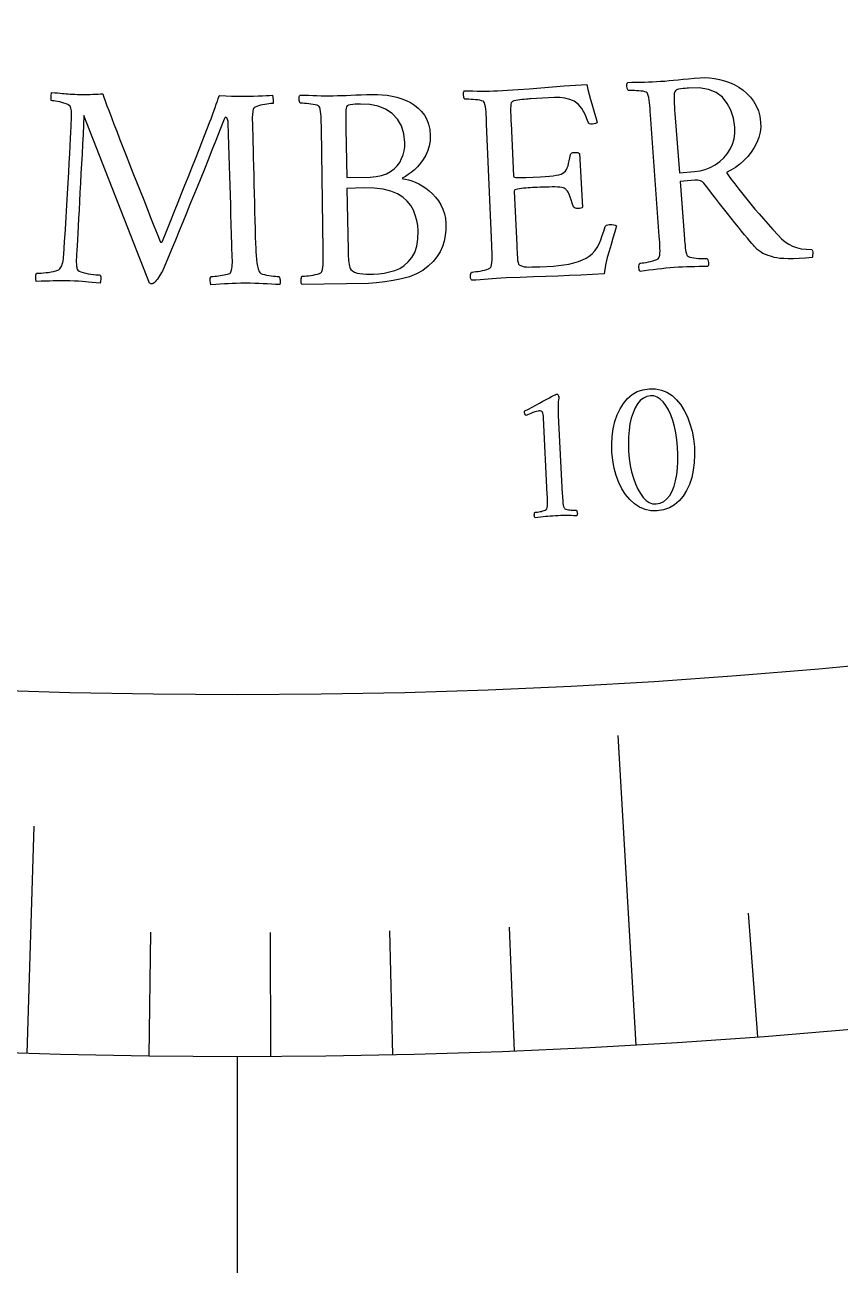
# Model space of a CAD drawing. Header units: millimetres. Extents: x -60 to 60, y -60 to 76.
# Drawn here: x -1.48 to 4.2, y -49.15 to -40.51 of the extents above; entities that cross this region are included whole.
import ezdxf

# ---------------------------------------------------------------- set-up
doc = ezdxf.new("R2010")
doc.units = ezdxf.units.MM
for name, color, linetype in [('CUT_OUTER', 1, 'Continuous'), ('ENGRAVE', 7, 'Continuous'), ('ENGRAVE_FINE', 8, 'Continuous'), ('TEXT', 5, 'Continuous')]:
    doc.layers.add(name, color=color, linetype=linetype)

msp = doc.modelspace()

# ---------------------------------------------------------------- linework, layer by layer
at = {"layer": 'CUT_OUTER'}
msp.add_arc((0, -0.0001), 59.9999, 176.771323, 2.429054, dxfattribs=at)
at = {"layer": 'ENGRAVE'}
for points in [[(2.7776, -47.6191), (2.6518, -45.4627)], [(-1.4632, -47.6776), (-1.4147, -46.0943)], [(0, -54.3), (0, -47.7)]]:
    msp.add_lwpolyline(points, dxfattribs=at)
for radius in [58.8, 58.8, 57.225, 54.3, 54.3, 51.99, 47.7, 47.7, 45.18]:
    msp.add_circle((0, 0), radius, dxfattribs=at)
at = {"layer": 'ENGRAVE_FINE'}
for points in [[(3.6241, -47.5621), (3.5585, -46.7006)], [(1.9302, -47.6609), (1.8952, -46.7976)], [(-0.6149, -47.696), (-0.6038, -46.8321)], [(0.2337, -47.6994), (0.2294, -46.8354)], [(1.0821, -47.6877), (1.0625, -46.8239)]]:
    msp.add_lwpolyline(points, dxfattribs=at)
at = {"layer": 'TEXT'}
for points in [[(1.8115, -40.9733), (1.8818, -40.9697), (1.9554, -40.9651), (2.0325, -40.9595), (2.113, -40.9527), (2.1947, -40.9458), (2.2754, -40.9394), (2.3552, -40.9338), (2.434, -40.9288), (2.4415, -40.9652), (2.4497, -41.0001), (2.4586, -41.0334), (2.4681, -41.0652), (2.4778, -41.0964), (2.4874, -41.1282), (2.4967, -41.1604), (2.5058, -41.1932), (2.5002, -41.198), (2.4928, -41.2016), (2.4836, -41.2041), (2.4725, -41.2054), (2.461, -41.2052), (2.4523, -41.203), (2.4466, -41.1989), (2.4437, -41.1929), (2.4229, -41.1395), (2.3996, -41.0972), (2.3737, -41.066), (2.3452, -41.0459), (2.3143, -41.0334), (2.2812, -41.0251), (2.2458, -41.021), (2.2082, -41.021), (2.0412, -41.0296), (2.034, -41.03), (2.0243, -41.0307), (2.0121, -41.0316), (1.9975, -41.0328), (1.9819, -41.0342), (1.9668, -41.036), (1.9522, -41.0382), (1.9381, -41.0407), (1.9258, -41.0437), (1.9165, -41.0473), (1.9102, -41.0516), (1.9069, -41.0564), (1.9048, -41.0675), (1.9033, -41.08), (1.9025, -41.094), (1.9024, -41.1095), (1.9027, -41.1259), (1.9032, -41.1425), (1.9038, -41.1594), (1.9045, -41.1766), (1.9048, -41.1833), (1.9051, -41.1892), (1.9053, -41.1945), (1.9055, -41.1989), (1.9226, -41.5684), (1.9244, -41.572), (1.9295, -41.5747), (1.9378, -41.5764), (1.9493, -41.5773), (1.9628, -41.5776), (1.9771, -41.5775), (1.9921, -41.5772), (2.0078, -41.5765), (2.1106, -41.5715), (2.1438, -41.5695), (2.1732, -41.5672), (2.1986, -41.5646), (2.2201, -41.5617), (2.2383, -41.558), (2.2537, -41.5533), (2.2665, -41.5473), (2.2765, -41.5403), (2.2846, -41.5319), (2.2916, -41.5217), (2.2975, -41.5098), (2.3023, -41.4961), (2.3066, -41.4804), (2.311, -41.4621), (2.3155, -41.4412), (2.3201, -41.4178), (2.3223, -41.4115), (2.3276, -41.4067), (2.3359, -41.4036), (2.3474, -41.402), (2.3586, -41.402), (2.3681, -41.4034), (2.376, -41.4061), (2.3821, -41.4102), (2.4036, -41.7835), (2.3987, -41.7874), (2.3918, -41.7903), (2.3828, -41.7924), (2.3716, -41.7935), (2.3606, -41.7932), (2.3517, -41.7911), (2.345, -41.787), (2.3405, -41.781), (2.3322, -41.755), (2.3248, -41.7328), (2.3183, -41.7145), (2.3126, -41.7001), (2.3076, -41.6887), (2.3029, -41.6793), (2.2985, -41.6719), (2.2946, -41.6665), (2.2906, -41.6624), (2.2863, -41.6586), (2.2816, -41.6552), (2.2766, -41.6523), (2.2697, -41.6489), (2.2595, -41.6463), (2.2462, -41.6446), (2.2295, -41.6436), (2.2109, -41.6432), (2.1913, -41.6431), (2.1709, -41.6433), (2.1496, -41.6437), (2.1282, -41.6444), (2.1075, -41.6451), (2.0873, -41.6459), (2.0678, -41.6469), (2.0543, -41.6476), (2.0399, -41.6485), (2.0246, -41.6496), (2.0084, -41.6508), (1.9923, -41.6522), (1.9774, -41.6538), (1.9636, -41.6556), (1.951, -41.6576), (1.9405, -41.66), (1.9331, -41.6632), (1.9287, -41.6672), (1.9274, -41.6719), (1.9449, -42.0495), (1.945, -42.0518), (1.9451, -42.0546), (1.9453, -42.0579), (1.9454, -42.0617), (1.9462, -42.0769), (1.9472, -42.0941), (1.9484, -42.1134), (1.9498, -42.1347), (1.9517, -42.1546), (1.9543, -42.1696), (1.9575, -42.1798), (1.9614, -42.185), (1.9725, -42.1909), (1.9847, -42.1954), (1.9979, -42.1984), (2.0123, -42.1999), (2.0293, -42.2005), (2.0505, -42.2004), (2.0759, -42.1997), (2.1055, -42.1984), (2.2016, -42.1935), (2.2372, -42.1908), (2.2724, -42.1862), (2.3073, -42.1799), (2.3419, -42.1717), (2.3744, -42.162), (2.4032, -42.151), (2.4284, -42.1386), (2.4498, -42.1249), (2.4711, -42.1078), (2.4896, -42.0877), (2.5054, -42.0646), (2.5184, -42.0384), (2.5299, -42.0102), (2.541, -41.9808), (2.5518, -41.9503), (2.5622, -41.9187), (2.5652, -41.9131), (2.5708, -41.909), (2.579, -41.9062), (2.5899, -41.9048), (2.6067, -41.9045), (2.6205, -41.9059), (2.6314, -41.909), (2.6394, -41.9139), (2.6274, -41.956), (2.6149, -41.9994), (2.6017, -42.0441), (2.588, -42.0902), (2.5754, -42.1351), (2.5654, -42.1765), (2.5581, -42.2145), (2.5536, -42.249), (2.4729, -42.2536), (2.3923, -42.2574), (2.312, -42.2606), (2.2319, -42.2632), (2.1494, -42.2657), (2.0618, -42.2688), (1.9691, -42.2724), (1.8712, -42.2766), (1.8373, -42.2783), (1.8052, -42.2802), (1.7749, -42.2825), (1.7464, -42.285), (1.7185, -42.2875), (1.6901, -42.2896), (1.6612, -42.2913), (1.6317, -42.2926), (1.628, -42.2879), (1.6254, -42.2817), (1.6239, -42.2739), (1.6235, -42.2645), (1.624, -42.2551), (1.6251, -42.2471), (1.627, -42.2407), (1.6296, -42.2358), (1.637, -42.2353), (1.6469, -42.2343), (1.6594, -42.2329), (1.6745, -42.231), (1.6906, -42.2285), (1.7063, -42.2254), (1.7215, -42.2216), (1.7364, -42.2173), (1.7493, -42.2125), (1.7588, -42.2077), (1.7648, -42.2027), (1.7674, -42.1977), (1.7704, -42.1845), (1.7726, -42.1695), (1.7737, -42.1528), (1.7739, -42.1344), (1.7735, -42.1147), (1.773, -42.0942), (1.7723, -42.073), (1.7714, -42.0511), (1.7358, -41.2044), (1.7348, -41.1823), (1.7337, -41.161), (1.7325, -41.1402), (1.7312, -41.1201), (1.7295, -41.1013), (1.727, -41.0845), (1.7237, -41.0695), (1.7196, -41.0566), (1.7166, -41.051), (1.7104, -41.0463), (1.7009, -41.0425), (1.688, -41.0396), (1.6732, -41.0373), (1.6582, -41.0354), (1.6427, -41.034), (1.627, -41.0329), (1.6122, -41.0321), (1.6, -41.0316), (1.5903, -41.0314), (1.5831, -41.0315), (1.5802, -41.0268), (1.5779, -41.0205), (1.5762, -41.0127), (1.575, -41.0034), (1.5747, -40.994), (1.5756, -40.9861), (1.5777, -40.9796), (1.5809, -40.9747), (1.6106, -40.9746), (1.6401, -40.9746), (1.6693, -40.9748), (1.6982, -40.9751), (1.727, -40.9752), (1.7554, -40.9749), (1.7836, -40.9743), (1.8115, -40.9733)], [(3.2215, -40.8825), (3.2545, -40.8813), (3.2883, -40.8828), (3.3228, -40.887), (3.358, -40.8939), (3.393, -40.9035), (3.4269, -40.9158), (3.4597, -40.9306), (3.4913, -40.948), (3.5211, -40.9682), (3.5483, -40.9913), (3.5729, -41.0173), (3.5949, -41.0462), (3.6135, -41.078), (3.6278, -41.1129), (3.638, -41.1508), (3.6439, -41.1918), (3.6445, -41.2272), (3.6403, -41.2625), (3.6311, -41.2978), (3.617, -41.3329), (3.5989, -41.3671), (3.5778, -41.3996), (3.5538, -41.4302), (3.5268, -41.459), (3.4978, -41.4852), (3.4679, -41.5078), (3.437, -41.527), (3.4052, -41.5426), (3.4346, -41.5831), (3.4635, -41.6219), (3.4917, -41.6589), (3.5194, -41.6942), (3.5469, -41.7285), (3.5751, -41.7626), (3.6037, -41.7966), (3.6329, -41.8303), (3.6633, -41.8648), (3.6953, -41.9011), (3.7292, -41.9391), (3.7647, -41.9788), (3.7889, -42.0034), (3.8137, -42.0244), (3.8391, -42.0417), (3.8651, -42.0554), (3.8932, -42.0657), (3.925, -42.0728), (3.9606, -42.0768), (3.9998, -42.0775), (4.0036, -42.0821), (4.006, -42.0887), (4.007, -42.0971), (4.0067, -42.1075), (4.0058, -42.1176), (4.0049, -42.1255), (4.004, -42.1311), (4.0031, -42.1344), (3.9552, -42.1384), (3.9113, -42.1412), (3.8716, -42.1426), (3.836, -42.1428), (3.8048, -42.1418), (3.7779, -42.1401), (3.7555, -42.1376), (3.7375, -42.1343), (3.7259, -42.1306), (3.7121, -42.1261), (3.6962, -42.1205), (3.6781, -42.114), (3.659, -42.1053), (3.6398, -42.0931), (3.6206, -42.0775), (3.6014, -42.0584), (3.5932, -42.049), (3.5821, -42.0361), (3.5681, -42.0196), (3.5513, -41.9995), (3.5322, -41.9763), (3.5113, -41.9508), (3.4888, -41.9229), (3.4645, -41.8925), (3.439, -41.8604), (3.4127, -41.8272), (3.3856, -41.7929), (3.3576, -41.7575), (3.3296, -41.7217), (3.3021, -41.6862), (3.2752, -41.6511), (3.2489, -41.6162), (3.2382, -41.6064), (3.2243, -41.5998), (3.207, -41.5966), (3.1865, -41.5966), (3.0837, -41.6044), (3.1111, -41.9732), (3.1113, -41.9763), (3.1115, -41.9793), (3.1117, -41.9823), (3.112, -41.9854), (3.1122, -41.9884), (3.1124, -41.9915), (3.1126, -41.9945), (3.1129, -41.9975), (3.1143, -42.0163), (3.1158, -42.0343), (3.1174, -42.0513), (3.1191, -42.0674), (3.121, -42.0823), (3.1235, -42.0958), (3.1265, -42.1079), (3.13, -42.1185), (3.134, -42.1232), (3.141, -42.1274), (3.151, -42.1311), (3.1641, -42.1343), (3.1789, -42.137), (3.1942, -42.1389), (3.2099, -42.1402), (3.2262, -42.1408), (3.2413, -42.141), (3.2539, -42.141), (3.2639, -42.1408), (3.2713, -42.1404), (3.2744, -42.145), (3.277, -42.1512), (3.2791, -42.1589), (3.2807, -42.1682), (3.2813, -42.1776), (3.2807, -42.1855), (3.2789, -42.1921), (3.2757, -42.1971), (3.2452, -42.1975), (3.2154, -42.198), (3.1862, -42.1985), (3.1576, -42.199), (3.1292, -42.1998), (3.1004, -42.201), (3.0713, -42.2025), (3.0418, -42.2045), (3.0131, -42.2067), (2.9841, -42.2093), (2.9549, -42.2124), (2.9255, -42.2157), (2.8958, -42.2194), (2.8659, -42.2231), (2.8357, -42.227), (2.8052, -42.231), (2.8014, -42.2264), (2.7986, -42.2203), (2.7969, -42.2125), (2.7962, -42.2031), (2.7964, -42.1937), (2.7974, -42.1857), (2.799, -42.1792), (2.8015, -42.1743), (2.8089, -42.1736), (2.8188, -42.1723), (2.8312, -42.1705), (2.8462, -42.1682), (2.8623, -42.1653), (2.8779, -42.1617), (2.893, -42.1576), (2.9078, -42.1528), (2.9206, -42.1477), (2.9299, -42.1426), (2.9358, -42.1375), (2.9382, -42.1324), (2.9409, -42.119), (2.9426, -42.104), (2.9433, -42.0873), (2.9429, -42.0689), (2.942, -42.0492), (2.9409, -42.0288), (2.9396, -42.0076), (2.9382, -41.9857), (2.877, -41.1404), (2.8754, -41.1185), (2.8737, -41.0971), (2.872, -41.0764), (2.8701, -41.0564), (2.8679, -41.0376), (2.8649, -41.0208), (2.8612, -41.006), (2.8567, -40.9931), (2.8537, -40.9876), (2.8473, -40.9831), (2.8376, -40.9796), (2.8247, -40.977), (2.81, -40.9752), (2.795, -40.9737), (2.7799, -40.9726), (2.7645, -40.972), (2.7502, -40.9716), (2.7383, -40.9714), (2.7287, -40.9715), (2.7216, -40.9718), (2.7186, -40.9671), (2.7161, -40.9609), (2.7142, -40.9532), (2.7128, -40.9438), (2.7122, -40.9345), (2.7129, -40.9265), (2.7147, -40.92), (2.7178, -40.915), (2.7474, -40.9141), (2.7767, -40.9133), (2.8056, -40.9127), (2.8341, -40.9122), (2.8624, -40.9116), (2.8906, -40.9105), (2.9185, -40.9091), (2.9464, -40.9073), (2.9757, -40.9051), (3.006, -40.9025), (3.0375, -40.8995), (3.0701, -40.8962), (3.1044, -40.8927), (3.1411, -40.8893), (3.1801, -40.8859), (3.2215, -40.8825)], [(-1.0932, -40.9987), (-1.0692, -40.9992), (-1.0465, -40.9992), (-1.0254, -40.9988), (-1.0058, -40.9979), (-0.9872, -40.9969), (-0.9694, -40.996), (-0.9524, -40.9952), (-0.9361, -40.9945), (-0.9293, -41.0166), (-0.9201, -41.0441), (-0.9083, -41.077), (-0.894, -41.1153), (-0.8777, -41.1582), (-0.86, -41.2047), (-0.8408, -41.255), (-0.8201, -41.309), (-0.7983, -41.3656), (-0.7755, -41.4239), (-0.7518, -41.4839), (-0.7272, -41.5455), (-0.7022, -41.6078), (-0.6773, -41.67), (-0.6527, -41.7321), (-0.6282, -41.794), (-0.6043, -41.8548), (-0.5812, -41.9134), (-0.5591, -41.9697), (-0.538, -42.0239), (-0.5367, -42.0257), (-0.5349, -42.027), (-0.5327, -42.0278), (-0.5299, -42.0281), (-0.5271, -42.0276), (-0.5247, -42.0261), (-0.5229, -42.0236), (-0.5216, -42.0201), (-0.492, -41.9471), (-0.464, -41.8777), (-0.4377, -41.812), (-0.4131, -41.75), (-0.3892, -41.6897), (-0.3652, -41.6295), (-0.3412, -41.5692), (-0.3171, -41.509), (-0.2925, -41.4471), (-0.2668, -41.382), (-0.24, -41.3138), (-0.2122, -41.2424), (-0.2029, -41.2186), (-0.1935, -41.1937), (-0.1837, -41.1678), (-0.1738, -41.141), (-0.1641, -41.1144), (-0.1551, -41.0897), (-0.147, -41.0668), (-0.1396, -41.0456), (-0.1334, -41.0278), (-0.129, -41.0151), (-0.1264, -41.0075), (-0.1255, -41.005), (-0.0809, -41.0077), (-0.0406, -41.0097), (-0.0044, -41.0109), (0.0275, -41.0112), (0.0541, -41.0111), (0.0824, -41.0107), (0.1123, -41.01), (0.1437, -41.009), (0.1742, -41.0078), (0.2011, -41.0067), (0.2244, -41.0056), (0.2441, -41.0044), (0.2451, -41.0079), (0.2461, -41.0141), (0.2472, -41.0231), (0.2482, -41.0349), (0.2492, -41.0464), (0.2498, -41.0547), (0.2502, -41.0597), (0.2504, -41.0613), (0.2424, -41.0616), (0.2322, -41.0624), (0.22, -41.0638), (0.2056, -41.0656), (0.1904, -41.068), (0.1755, -41.0708), (0.1611, -41.0742), (0.147, -41.0781), (0.1344, -41.0823), (0.1246, -41.0868), (0.1175, -41.0915), (0.1132, -41.0965), (0.1105, -41.1041), (0.1082, -41.1127), (0.1065, -41.1224), (0.1053, -41.1331), (0.1045, -41.144), (0.1039, -41.1544), (0.1035, -41.1643), (0.1034, -41.1737), (0.1045, -41.2024), (0.1056, -41.2377), (0.1067, -41.2796), (0.1078, -41.3281), (0.109, -41.3816), (0.1104, -41.4381), (0.1118, -41.4979), (0.1135, -41.5608), (0.1151, -41.6252), (0.1168, -41.6891), (0.1185, -41.7527), (0.1202, -41.8159), (0.1219, -41.8771), (0.1234, -41.9347), (0.1247, -41.9888), (0.126, -42.0394), (0.1272, -42.0675), (0.1287, -42.0948), (0.1304, -42.1213), (0.1324, -42.1471), (0.1352, -42.1715), (0.1392, -42.1938), (0.1445, -42.2141), (0.1511, -42.2324), (0.1557, -42.239), (0.1634, -42.2448), (0.1742, -42.2496), (0.188, -42.2536), (0.2035, -42.2568), (0.219, -42.2595), (0.2347, -42.2617), (0.2505, -42.2634), (0.2649, -42.2646), (0.2764, -42.2655), (0.2849, -42.266), (0.2905, -42.2662), (0.2941, -42.2736), (0.2965, -42.2817), (0.2978, -42.2903), (0.2979, -42.2997), (0.2974, -42.3084), (0.2967, -42.3152), (0.2959, -42.3201), (0.295, -42.3231), (0.2654, -42.3213), (0.2363, -42.3196), (0.2075, -42.3181), (0.1791, -42.3166), (0.1503, -42.3154), (0.1204, -42.3145), (0.0893, -42.314), (0.0571, -42.3139), (0.0234, -42.3141), (-0.008, -42.3147), (-0.0371, -42.3156), (-0.0639, -42.3169), (-0.0907, -42.3185), (-0.1198, -42.3201), (-0.1512, -42.3219), (-0.1849, -42.3237), (-0.1859, -42.3206), (-0.1869, -42.3156), (-0.1879, -42.3084), (-0.1889, -42.2993), (-0.1894, -42.2896), (-0.1888, -42.281), (-0.1873, -42.2734), (-0.1847, -42.2668), (-0.1776, -42.2666), (-0.1688, -42.2661), (-0.1582, -42.2652), (-0.1457, -42.2639), (-0.1324, -42.2623), (-0.1191, -42.2604), (-0.1058, -42.2583), (-0.0925, -42.2559), (-0.0801, -42.2533), (-0.0694, -42.2506), (-0.0606, -42.2478), (-0.0536, -42.2448), (-0.0488, -42.2404), (-0.0448, -42.2331), (-0.0416, -42.2231), (-0.0392, -42.2103), (-0.0374, -42.1966), (-0.0361, -42.1839), (-0.0353, -42.1722), (-0.0351, -42.1615), (-0.0352, -42.1495), (-0.0356, -42.1358), (-0.0362, -42.1205), (-0.0371, -42.1036), (-0.0379, -42.0866), (-0.0386, -42.0713), (-0.0389, -42.0577), (-0.039, -42.0457), (-0.041, -41.9742), (-0.043, -41.9042), (-0.0449, -41.8355), (-0.0469, -41.7682), (-0.0488, -41.7013), (-0.0508, -41.6336), (-0.0527, -41.5651), (-0.0546, -41.4959), (-0.0567, -41.425), (-0.0589, -41.3514), (-0.0615, -41.2751), (-0.0642, -41.1961), (-0.0645, -41.1925), (-0.0652, -41.1875), (-0.0664, -41.1813), (-0.0682, -41.1738), (-0.0705, -41.1667), (-0.0736, -41.1616), (-0.0775, -41.1585), (-0.0821, -41.1575), (-0.0842, -41.1584), (-0.0866, -41.161), (-0.0892, -41.1655), (-0.0921, -41.1717), (-0.1217, -41.2464), (-0.1502, -41.3184), (-0.1778, -41.3875), (-0.2042, -41.4538), (-0.23, -41.5181), (-0.2555, -41.5813), (-0.2806, -41.6433), (-0.3055, -41.7042), (-0.3303, -41.7647), (-0.3553, -41.8257), (-0.3805, -41.8872), (-0.4059, -41.9492), (-0.4319, -42.0127), (-0.4589, -42.0785), (-0.4869, -42.1467), (-0.5159, -42.2173), (-0.5186, -42.2223), (-0.5227, -42.2294), (-0.528, -42.2385), (-0.5347, -42.2496), (-0.5421, -42.2615), (-0.5496, -42.273), (-0.5572, -42.2842), (-0.565, -42.2949), (-0.5726, -42.3043), (-0.5798, -42.3112), (-0.5866, -42.3158), (-0.593, -42.3179), (-0.5954, -42.3185), (-0.5986, -42.3183), (-0.6026, -42.3174), (-0.6073, -42.3157), (-0.6083, -42.3148), (-0.6093, -42.3141), (-0.6104, -42.3137), (-0.6114, -42.3136), (-1.0692, -41.1457), (-1.0721, -41.2112), (-1.0752, -41.2777), (-1.0786, -41.3452), (-1.0822, -41.4137), (-1.086, -41.4822), (-1.0896, -41.5497), (-1.093, -41.6162), (-1.0963, -41.6817), (-1.0995, -41.7451), (-1.1026, -41.8053), (-1.1056, -41.8623), (-1.1086, -41.9162), (-1.1113, -41.9659), (-1.1139, -42.0106), (-1.1161, -42.0502), (-1.1181, -42.0847), (-1.1198, -42.113), (-1.121, -42.1342), (-1.1217, -42.1481), (-1.122, -42.1547), (-1.1221, -42.162), (-1.1219, -42.1697), (-1.1215, -42.1778), (-1.1208, -42.1863), (-1.1199, -42.1946), (-1.1187, -42.2023), (-1.1172, -42.2094), (-1.1155, -42.2159), (-1.1107, -42.2227), (-1.1022, -42.2289), (-1.09, -42.2345), (-1.0741, -42.2393), (-1.0562, -42.2435), (-1.0382, -42.2471), (-1.02, -42.25), (-1.0017, -42.2523), (-0.9851, -42.254), (-0.9721, -42.2553), (-0.9626, -42.256), (-0.9567, -42.2564), (-0.9534, -42.2614), (-0.9514, -42.2682), (-0.9507, -42.2767), (-0.9513, -42.287), (-0.9525, -42.297), (-0.9537, -42.3047), (-0.9549, -42.3101), (-0.956, -42.3133), (-0.9846, -42.3107), (-1.0112, -42.3082), (-1.0358, -42.3059), (-1.0583, -42.3037), (-1.0812, -42.3018), (-1.1069, -42.3002), (-1.1355, -42.2989), (-1.1669, -42.2978), (-1.2003, -42.2971), (-1.2309, -42.2968), (-1.2588, -42.2969), (-1.2838, -42.2975), (-1.3088, -42.2983), (-1.3367, -42.2992), (-1.3673, -42.3), (-1.4008, -42.3009), (-1.4018, -42.2978), (-1.4026, -42.2927), (-1.4034, -42.2856), (-1.4041, -42.2764), (-1.4043, -42.2667), (-1.4035, -42.2581), (-1.4017, -42.2506), (-1.3989, -42.244), (-1.3913, -42.244), (-1.3807, -42.2436), (-1.3672, -42.2428), (-1.3507, -42.2415), (-1.3328, -42.2398), (-1.315, -42.2376), (-1.2973, -42.2348), (-1.2797, -42.2316), (-1.2639, -42.2277), (-1.2513, -42.2233), (-1.2421, -42.2182), (-1.2362, -42.2125), (-1.2293, -42.2024), (-1.2238, -42.1918), (-1.2195, -42.1808), (-1.2165, -42.1694), (-1.2142, -42.1572), (-1.2122, -42.1438), (-1.2103, -42.1293), (-1.2087, -42.1137), (-1.2032, -42.0253), (-1.1979, -41.9386), (-1.1927, -41.8538), (-1.1878, -41.7707), (-1.1831, -41.6906), (-1.1788, -41.6147), (-1.1749, -41.5429), (-1.1713, -41.4754), (-1.1681, -41.4129), (-1.1652, -41.3566), (-1.1626, -41.3063), (-1.1603, -41.2622), (-1.1584, -41.2253), (-1.157, -41.197), (-1.156, -41.1771), (-1.1556, -41.1658), (-1.1553, -41.1547), (-1.1552, -41.1439), (-1.1552, -41.1334), (-1.1554, -41.1231), (-1.1559, -41.1131), (-1.1571, -41.1037), (-1.1589, -41.0948), (-1.1613, -41.0863), (-1.1647, -41.0803), (-1.1712, -41.0746), (-1.1808, -41.0692), (-1.1936, -41.064), (-1.208, -41.0593), (-1.2227, -41.055), (-1.2376, -41.0513), (-1.2528, -41.048), (-1.267, -41.0454), (-1.2788, -41.0434), (-1.2883, -41.0422), (-1.2954, -41.0416), (-1.2962, -41.0399), (-1.2967, -41.0347), (-1.2968, -41.0261), (-1.2965, -41.0141), (-1.296, -41.002), (-1.2954, -40.9931), (-1.2946, -40.9873), (-1.2936, -40.9848), (-1.2719, -40.9864), (-1.2525, -40.9881), (-1.2353, -40.9896), (-1.2203, -40.9911), (-1.2064, -40.9924), (-1.1925, -40.9937), (-1.1786, -40.9948), (-1.1647, -40.9957), (-1.1498, -40.9966), (-1.133, -40.9974), (-1.1141, -40.9981), (-1.0932, -40.9987)], [(0.9415, -40.9984), (0.9745, -40.9986), (1.0081, -41.0006), (1.0423, -41.0046), (1.077, -41.0103), (1.1113, -41.0182), (1.1441, -41.0283), (1.1756, -41.0408), (1.2056, -41.0555), (1.2336, -41.0729), (1.259, -41.0933), (1.2818, -41.1167), (1.302, -41.1431), (1.3186, -41.1728), (1.3309, -41.2062), (1.3389, -41.2433), (1.3425, -41.2841), (1.3415, -41.3209), (1.336, -41.356), (1.3261, -41.3895), (1.3118, -41.4213), (1.2944, -41.451), (1.2753, -41.4779), (1.2547, -41.502), (1.2324, -41.5234), (1.2101, -41.5418), (1.1893, -41.5572), (1.1701, -41.5694), (1.1524, -41.5785), (1.1502, -41.5806), (1.1495, -41.5827), (1.1503, -41.5847), (1.1526, -41.5867), (1.1716, -41.5884), (1.1921, -41.5927), (1.2143, -41.5994), (1.238, -41.6086), (1.2625, -41.6203), (1.287, -41.6343), (1.3114, -41.6508), (1.3358, -41.6696), (1.3592, -41.6908), (1.3805, -41.7142), (1.3997, -41.7398), (1.4169, -41.7676), (1.4313, -41.7975), (1.4419, -41.8293), (1.4487, -41.863), (1.4519, -41.8986), (1.4515, -41.9405), (1.4474, -41.9811), (1.4395, -42.0203), (1.4278, -42.058), (1.4115, -42.0944), (1.3896, -42.1295), (1.3622, -42.1631), (1.3291, -42.1955), (1.2914, -42.2239), (1.2478, -42.248), (1.1984, -42.2678), (1.1432, -42.2832), (1.0852, -42.2951), (1.0274, -42.3043), (0.9697, -42.3106), (0.9122, -42.3143), (0.4508, -42.3217), (0.4473, -42.3169), (0.4448, -42.3106), (0.4435, -42.3027), (0.4434, -42.2933), (0.4441, -42.2839), (0.4455, -42.276), (0.4475, -42.2697), (0.4502, -42.2648), (0.4577, -42.2645), (0.4676, -42.2638), (0.4802, -42.2628), (0.4953, -42.2612), (0.5114, -42.2592), (0.5272, -42.2565), (0.5426, -42.2532), (0.5576, -42.2493), (0.5706, -42.2449), (0.5802, -42.2403), (0.5864, -42.2356), (0.589, -42.2306), (0.5925, -42.2174), (0.595, -42.2025), (0.5967, -42.1859), (0.5974, -42.1674), (0.5975, -42.1478), (0.5976, -42.1273), (0.5974, -42.1061), (0.5972, -42.0841), (0.5852, -41.2368), (0.5848, -41.2147), (0.5843, -41.1933), (0.5837, -41.1726), (0.583, -41.1524), (0.5818, -41.1336), (0.5797, -41.1167), (0.5768, -41.1016), (0.5731, -41.0886), (0.5704, -41.0829), (0.5643, -41.078), (0.5548, -41.0739), (0.542, -41.0707), (0.5274, -41.068), (0.5123, -41.0657), (0.497, -41.0638), (0.4812, -41.0623), (0.4665, -41.0611), (0.4543, -41.0603), (0.4446, -41.0598), (0.4374, -41.0597), (0.4347, -41.0549), (0.4326, -41.0486), (0.431, -41.0407), (0.4301, -41.0314), (0.4301, -41.022), (0.4312, -41.0141), (0.4334, -41.0077), (0.4368, -41.0028), (0.4665, -41.0036), (0.4959, -41.0044), (0.5251, -41.0054), (0.5541, -41.0065), (0.5828, -41.0074), (0.6112, -41.008), (0.6394, -41.0081), (0.6674, -41.0079), (0.6967, -41.0072), (0.727, -41.0063), (0.7583, -41.0051), (0.7905, -41.0036), (0.8246, -41.0021), (0.8611, -41.0007), (0.9, -40.9995), (0.9415, -40.9984)], [(3.4637, -41.2257), (3.4542, -41.1642), (3.4366, -41.1092), (3.411, -41.0607), (3.3773, -41.0188), (3.3343, -40.9857), (3.2806, -40.9639), (3.2163, -40.9534), (3.1413, -40.954), (3.1312, -40.9549), (3.1188, -40.9562), (3.104, -40.958), (3.0869, -40.9601), (3.0706, -40.9631), (3.0582, -40.9674), (3.0498, -40.9728), (3.0454, -40.9795), (3.0427, -40.9905), (3.041, -41.0046), (3.0405, -41.0217), (3.041, -41.042), (3.0422, -41.0639), (3.0435, -41.0859), (3.045, -41.108), (3.0466, -41.1303), (3.0792, -41.5436), (3.1839, -41.5357), (3.2215, -41.5305), (3.2579, -41.521), (3.293, -41.5071), (3.3269, -41.4888), (3.3585, -41.4666), (3.3865, -41.4411), (3.4111, -41.4124), (3.4323, -41.3803), (3.4488, -41.3453), (3.4595, -41.3079), (3.4645, -41.268), (3.4637, -41.2257)], [(0.7613, -41.5774), (0.9245, -41.5741), (0.9666, -41.571), (1.0044, -41.5636), (1.0377, -41.552), (1.0666, -41.5361), (1.0915, -41.517), (1.1126, -41.4955), (1.13, -41.4717), (1.1437, -41.4456), (1.1539, -41.4182), (1.161, -41.3905), (1.1649, -41.3625), (1.1657, -41.3342), (1.1587, -41.2721), (1.1416, -41.2177), (1.1145, -41.1711), (1.0772, -41.1323), (1.0317, -41.1019), (0.98, -41.0806), (0.9219, -41.0684), (0.8574, -41.0653), (0.8473, -41.0656), (0.8348, -41.0663), (0.82, -41.0672), (0.8027, -41.0684), (0.7863, -41.0705), (0.7737, -41.0741), (0.7651, -41.0791), (0.7603, -41.0855), (0.7578, -41.0948), (0.7559, -41.1064), (0.7547, -41.1203), (0.7542, -41.1364), (0.7541, -41.154), (0.7541, -41.172), (0.7543, -41.1906), (0.7546, -41.2096), (0.7546, -41.2135), (0.7547, -41.2172), (0.7548, -41.2207), (0.7548, -41.2238), (0.7549, -41.2269), (0.7549, -41.2299), (0.755, -41.233), (0.7551, -41.236)], [(0.7627, -41.6526), (0.7706, -42.0833), (0.7708, -42.0914), (0.7712, -42.1014), (0.7717, -42.1132), (0.7724, -42.127), (0.7734, -42.1415), (0.7747, -42.1557), (0.7764, -42.1694), (0.7785, -42.1828), (0.7809, -42.1948), (0.7835, -42.2045), (0.7864, -42.212), (0.7894, -42.2171), (0.8019, -42.228), (0.8166, -42.2364), (0.8334, -42.2426), (0.8524, -42.2464), (0.8734, -42.2486), (0.8962, -42.2501), (0.921, -42.2507), (0.9477, -42.2505), (0.9854, -42.2482), (1.0226, -42.2431), (1.0593, -42.2352), (1.0956, -42.2245), (1.13, -42.2098), (1.1614, -42.19), (1.1897, -42.165), (1.2148, -42.1349), (1.2352, -42.0988), (1.2492, -42.0558), (1.2569, -42.0061), (1.2583, -41.9496), (1.2554, -41.9124), (1.249, -41.8759), (1.239, -41.8402), (1.2256, -41.8052), (1.2072, -41.7721), (1.1825, -41.7421), (1.1514, -41.7152), (1.1141, -41.6914), (1.0692, -41.6721), (1.0155, -41.6589), (0.953, -41.6516), (0.8818, -41.6502)], [(2.1582, -43.7857), (2.1319, -43.2512), (2.1308, -43.2381), (2.1292, -43.2273), (2.1269, -43.2187), (2.1239, -43.2123), (2.1201, -43.2077), (2.1153, -43.2046), (2.1095, -43.2028), (2.1026, -43.2025), (2.0943, -43.2035), (2.084, -43.2059), (2.0718, -43.2097), (2.0576, -43.2148), (2.0434, -43.2204), (2.0309, -43.2254), (2.0203, -43.2299), (2.0115, -43.2339), (2.006, -43.2292), (2.002, -43.2239), (1.9995, -43.218), (1.9984, -43.2115), (1.9984, -43.2114), (1.9984, -43.2112), (1.9984, -43.2107), (1.9984, -43.2101), (1.9984, -43.2077), (1.9988, -43.2057), (1.9996, -43.2042), (2.0007, -43.2032), (2.0268, -43.1898), (2.0526, -43.1762), (2.0781, -43.1626), (2.1034, -43.1489), (2.1274, -43.1357), (2.1493, -43.1237), (2.1691, -43.1129), (2.1868, -43.1033), (2.2014, -43.0955), (2.2121, -43.0898), (2.2187, -43.0864), (2.2214, -43.0853), (2.224, -43.0852), (2.2271, -43.0855), (2.2298, -43.0869), (2.232, -43.0893), (2.2338, -43.0928), (2.2352, -43.0966), (2.2365, -43.1001), (2.2376, -43.1033), (2.2385, -43.1061), (2.2383, -43.1082), (2.2376, -43.1145), (2.2365, -43.1249), (2.2349, -43.1395), (2.2335, -43.158), (2.2329, -43.1798), (2.2332, -43.2051), (2.2344, -43.2338), (2.2626, -43.7805), (2.2634, -43.7951), (2.2643, -43.8092), (2.2652, -43.8228), (2.2662, -43.8359), (2.2674, -43.8481), (2.2693, -43.8592), (2.2716, -43.869), (2.2745, -43.8775), (2.2769, -43.8807), (2.2813, -43.8836), (2.2874, -43.8863), (2.2955, -43.8887), (2.3046, -43.8907), (2.3139, -43.8923), (2.3235, -43.8934), (2.3333, -43.8941), (2.3424, -43.8945), (2.3502, -43.8948), (2.3564, -43.8948), (2.3612, -43.8947), (2.3632, -43.8978), (2.3649, -43.9019), (2.3661, -43.9071), (2.367, -43.9133), (2.3673, -43.9196), (2.3668, -43.9249), (2.3654, -43.9292), (2.3633, -43.9325), (2.3432, -43.9323), (2.324, -43.9321), (2.3057, -43.9319), (2.2882, -43.9318), (2.2708, -43.9318), (2.2527, -43.9321), (2.234, -43.9327), (2.2146, -43.9335), (2.196, -43.9346), (2.1782, -43.9358), (2.1613, -43.9373), (2.1453, -43.939), (2.1291, -43.9408), (2.1117, -43.9428), (2.0931, -43.9449), (2.0734, -43.9472), (2.0709, -43.9441), (2.0691, -43.9399), (2.0681, -43.9347), (2.0677, -43.9285), (2.068, -43.9222), (2.0687, -43.9169), (2.0699, -43.9126), (2.0716, -43.9093), (2.0764, -43.9089), (2.0826, -43.9083), (2.0903, -43.9073), (2.0994, -43.9059), (2.1091, -43.9042), (2.1185, -43.9021), (2.1276, -43.8996), (2.1364, -43.8967), (2.1441, -43.8935), (2.1497, -43.8903), (2.1533, -43.887), (2.1549, -43.8836), (2.1569, -43.8747), (2.1584, -43.8648), (2.1593, -43.8536), (2.1596, -43.8413), (2.1595, -43.8282), (2.1593, -43.8145), (2.1588, -43.8004), (2.1582, -43.7857)], [(2.8671, -43.0485), (2.9115, -43.0492), (2.9529, -43.0573), (2.9912, -43.0729), (3.0265, -43.096), (3.0585, -43.1254), (3.0871, -43.1598), (3.1122, -43.1993), (3.1338, -43.2439), (3.1518, -43.2923), (3.1658, -43.3432), (3.1759, -43.3968), (3.1821, -43.4529), (3.1841, -43.5094), (3.1818, -43.5638), (3.175, -43.6163), (3.1638, -43.6669), (3.1483, -43.7142), (3.1286, -43.757), (3.1047, -43.7954), (3.0766, -43.8293), (3.0444, -43.8574), (3.0082, -43.8783), (2.968, -43.8921), (2.9237, -43.8988), (2.8801, -43.898), (2.8391, -43.8896), (2.8008, -43.8736), (2.765, -43.85), (2.7323, -43.8202), (2.7032, -43.7853), (2.6777, -43.7455), (2.6557, -43.7007), (2.6376, -43.6521), (2.6237, -43.601), (2.614, -43.5473), (2.6085, -43.4911), (2.6072, -43.4347), (2.6103, -43.3802), (2.6176, -43.3278), (2.6293, -43.2775), (2.6452, -43.2304), (2.6652, -43.1879), (2.6892, -43.15), (2.7174, -43.1166), (2.7494, -43.089), (2.785, -43.0685), (2.8242, -43.055), (2.8671, -43.0485)], [(2.877, -43.0967), (2.8508, -43.1016), (2.8269, -43.1128), (2.8054, -43.1301), (2.7862, -43.1536), (2.7693, -43.1823), (2.755, -43.2152), (2.7432, -43.2522), (2.7339, -43.2934), (2.7273, -43.3377), (2.7235, -43.3843), (2.7225, -43.4331), (2.7243, -43.484), (2.7288, -43.5343), (2.7359, -43.5822), (2.7456, -43.6279), (2.7578, -43.6713), (2.7722, -43.7113), (2.7882, -43.7469), (2.806, -43.7781), (2.8255, -43.8048), (2.8463, -43.826), (2.8682, -43.8407), (2.8911, -43.8489), (2.9151, -43.8505), (2.9434, -43.8453), (2.9688, -43.8337), (2.9912, -43.8156), (3.0106, -43.7911), (3.027, -43.7613), (3.0407, -43.7272), (3.0516, -43.6889), (3.0597, -43.6464), (3.0651, -43.601), (3.068, -43.5538), (3.0682, -43.505), (3.0659, -43.4545), (3.061, -43.4039), (3.0537, -43.356), (3.044, -43.311), (3.0319, -43.2688), (3.0178, -43.2301), (3.0019, -43.1958), (2.9844, -43.1659), (2.9652, -43.1403), (2.9446, -43.12), (2.9231, -43.106), (2.9005, -43.0982), (2.877, -43.0967)]]:
    msp.add_lwpolyline(points, close=True, dxfattribs=at)

doc.saveas('drawing.dxf')
